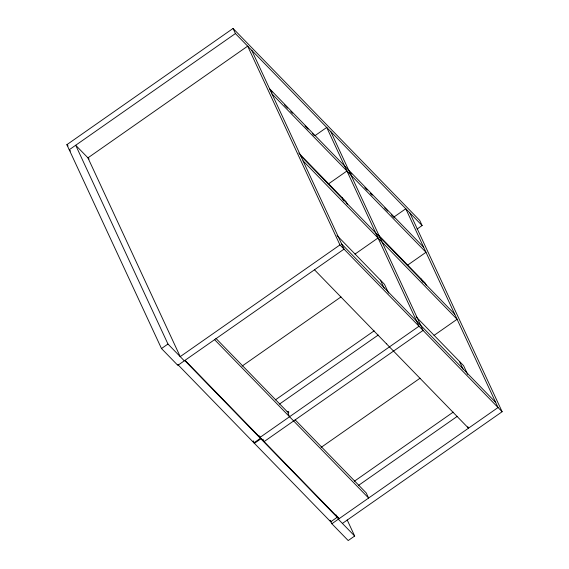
<?xml version="1.0" encoding="UTF-8"?>
<svg xmlns="http://www.w3.org/2000/svg" width="569" height="569" viewBox="0 0 569 569"><rect width="100%" height="100%" fill="white"/><g stroke="black" fill="none" stroke-linecap="round" stroke-linejoin="round"><path stroke-width="0.85" d="M251.754 50.349L344.025 249.13L177.834 365.355L161.496 348.555L66.865 144.675L233.055 28.45L419.751 220.445L422.12 225.544L417.041 229.094M233.055 28.45L235.417 33.55L69.226 149.775L70.464 151.041M315.112 135.571L326.727 127.449L418.997 326.229L260.012 437.412M328.206 184.093L346.941 170.985M161.496 348.555L167.962 344.032L75.691 145.251L89.113 159.05M339.942 244.926L180.217 356.635L87.946 157.855L247.671 46.146L339.942 244.926L502.135 411.728L342.41 523.43M394.168 216.867L405.782 208.745L498.053 407.525L331.862 523.75L348.2 540.55L354.665 536.034L347.19 519.938M354.978 254.101L378.036 237.977M242.017 366.137L340.987 296.926M407.262 265.389L425.996 252.287L271.968 93.892M275.396 399.886L374.146 330.831M279.486 404.09L378.229 335.027M177.628 364.373L253.938 442.853L260.403 438.336L259.265 435.804M336.059 514.881L337.182 517.292L330.717 521.816L254.407 443.336L260.872 438.813L259.749 436.402M434.033 335.404L457.092 319.273L303.064 160.878M321.072 447.433L420.043 378.221M354.451 481.182L453.201 412.127M358.541 485.385L457.284 416.33M235.417 33.55L422.12 225.544M269.599 88.792L423.628 247.188M270.282 90.3L272.146 92.206M284.536 104.959L287.637 108.146M290.738 111.332L292.594 113.238M304.991 125.991L308.092 129.177M312.431 133.637L314.18 135.436M349.956 172.236L351.82 174.142M364.836 187.528L367.311 190.082M370.412 193.268L372.268 195.174M384.665 207.927L387.766 211.113M391.486 214.933L394.402 217.934M298.789 153.097L346.258 201.91L347.353 204.271M377.844 234.4L425.313 283.213L426.409 285.574M300.695 155.778L454.723 314.18M337.047 235.523L384.516 284.336L388.57 293.078M416.103 316.819L463.571 365.632L467.626 374.374M341.663 244.03L495.691 402.425M314.479 269.791L468.507 428.187L467.832 426.729M66.865 144.675L68.095 145.948M215.928 338.377L288.355 412.859M295.105 419.801L366.244 492.953L368.612 498.053L214.584 339.657M185.039 360.319L339.067 518.715L338.391 517.257M184.705 360.49L260.403 438.336M260.872 438.813L337.182 517.292M167.962 344.032L184.299 360.831M354.665 536.034L338.327 519.234L336.834 516.012M409.865 212.941L502.135 411.728M421.224 279.009L422.689 282.16M459.489 361.436L463.173 369.381M330.809 131.645L423.08 330.425L264.094 441.615L262.97 439.204M342.168 197.713L343.633 200.864M380.433 280.14L384.118 288.078M289.557 416.75L287.999 413.407A1.373 0.932 -44.2 0 0 288.703 411.757A1.373 0.932 -44.2 0 0 287.189 411.657M330.369 520.528L331.862 523.75M329.97 520.201L330.717 521.816M253.283 440.918L254.407 443.336M253.191 441.245L253.938 442.853M386.735 343.776A1.373 0.932 -44.2 0 1 386.387 343.441"/></g></svg>
